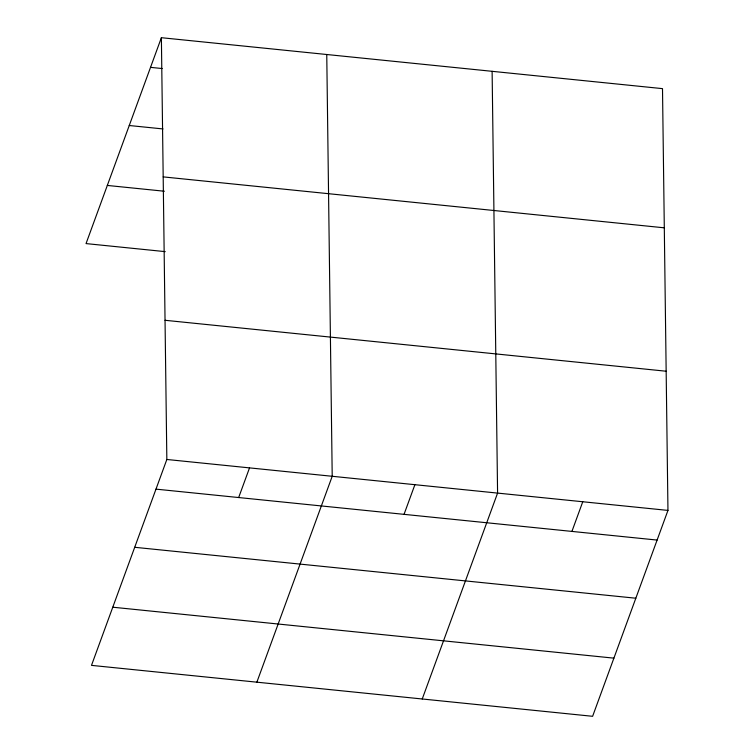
<?xml version="1.0" encoding="UTF-8"?>
<svg xmlns="http://www.w3.org/2000/svg" width="754" height="754" viewBox="0 0 754 754"><rect width="100%" height="100%" fill="white"/><g stroke="black" fill="none" stroke-linecap="round" stroke-linejoin="round"><path stroke-width="1.13" d="M161.384 37.7L166.841 459.478L91.498 665.367L592.616 716.3L667.959 510.411L662.502 88.633L161.384 37.7L86.041 243.589L165.23 251.638M238.669 497.536L249.527 467.885M256.869 682.172L332.212 476.283L326.755 54.505M404.04 514.351L414.898 484.69M422.24 698.986L497.583 493.097L492.117 71.319M571.918 531.41L582.767 501.749M150.527 67.36L162.176 68.539M129.245 125.513L163.024 128.943M163.184 176.888L664.302 227.821M107.322 185.437L164.381 191.233M165.041 320.29L666.159 371.222M166.841 459.478L667.959 510.411M155.993 489.139L657.111 540.071M134.712 547.291L635.829 598.224M112.78 607.206L613.897 658.148"/></g></svg>
